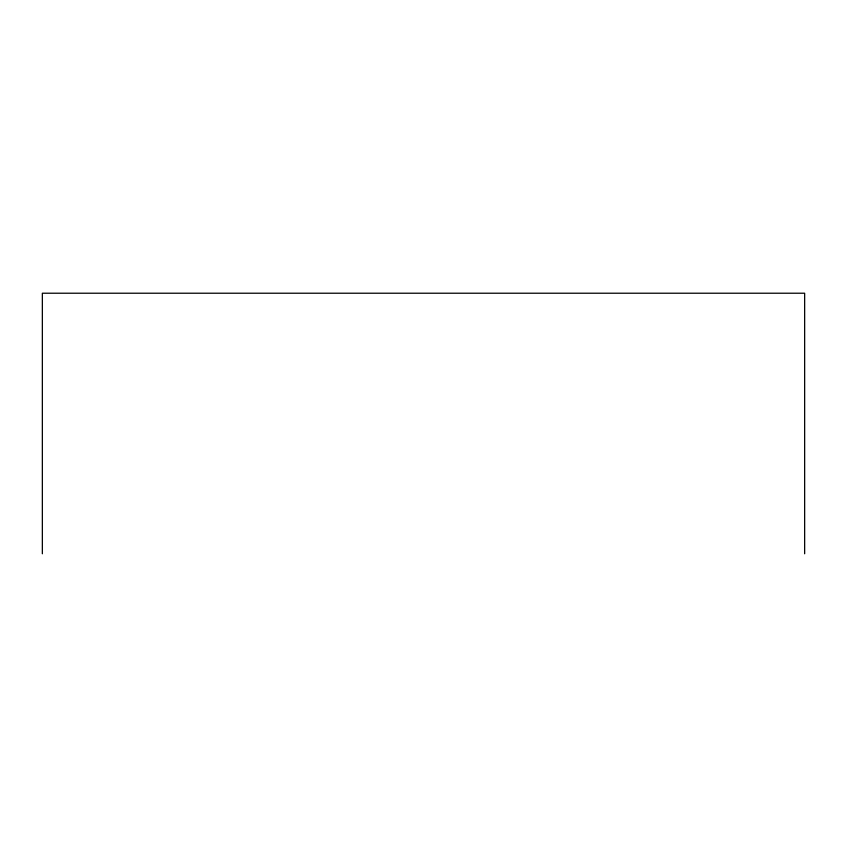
<?xml version="1.0" encoding="UTF-8"?>
<svg xmlns="http://www.w3.org/2000/svg" width="847" height="847" viewBox="0 0 847 847"><rect width="100%" height="100%" fill="white"/><g stroke="black" fill="none" stroke-linecap="round" stroke-linejoin="round"><path stroke-width="1.27" d="M804.65 553.779L804.65 293.221L42.35 293.221L42.35 553.779"/></g></svg>
